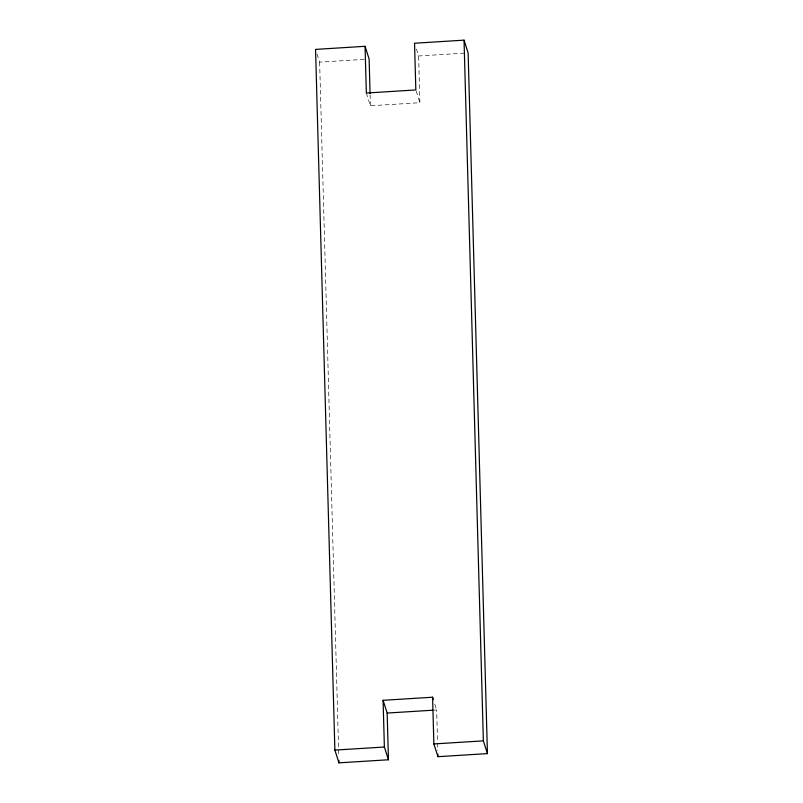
<?xml version="1.0" encoding="UTF-8"?>
<svg xmlns="http://www.w3.org/2000/svg" width="803" height="803" viewBox="0 0 803 803"><rect width="100%" height="100%" fill="white"/><g stroke="black" fill="none" stroke-linecap="round" stroke-linejoin="round"><path stroke-width="0.6" stroke-dasharray="4.01 3.01" d="M317.044 54.032L319.634 62.142L364.181 59.372M416.396 49.023L418.624 55.979L466.874 52.978M366.339 93.028L370.414 105.775L419.909 102.694L418.624 55.979M434.182 710.133L436.661 709.972L437.535 741.942M416.205 91.1L419.909 102.694M434.804 704.181L436.661 709.972M437.575 743.166L437.776 750.544M370.113 94.714L370.414 105.775M319.634 62.142L338.746 755.332"/><path stroke-width="1.2" d="M370.073 93.489L369.129 59.061L365.054 46.313L315.559 49.395L334.881 750.092L338.956 762.85L388.451 759.768L387.166 713.054L383.091 700.306L432.586 697.225L433.329 699.543M432.586 697.225L433.871 743.939L437.946 756.687L487.441 753.605L468.119 52.908L464.044 40.15L414.549 43.232L415.834 89.946L366.339 93.028L365.054 46.313M387.166 713.054L432.947 710.203M334.881 750.092L384.376 747.021L388.451 759.768M433.871 743.939L483.366 740.858L487.441 753.605M464.044 40.15L483.366 740.858M437.876 754.228L437.946 756.687M383.091 700.306L384.376 747.021M338.886 760.341L338.956 762.85"/></g></svg>
